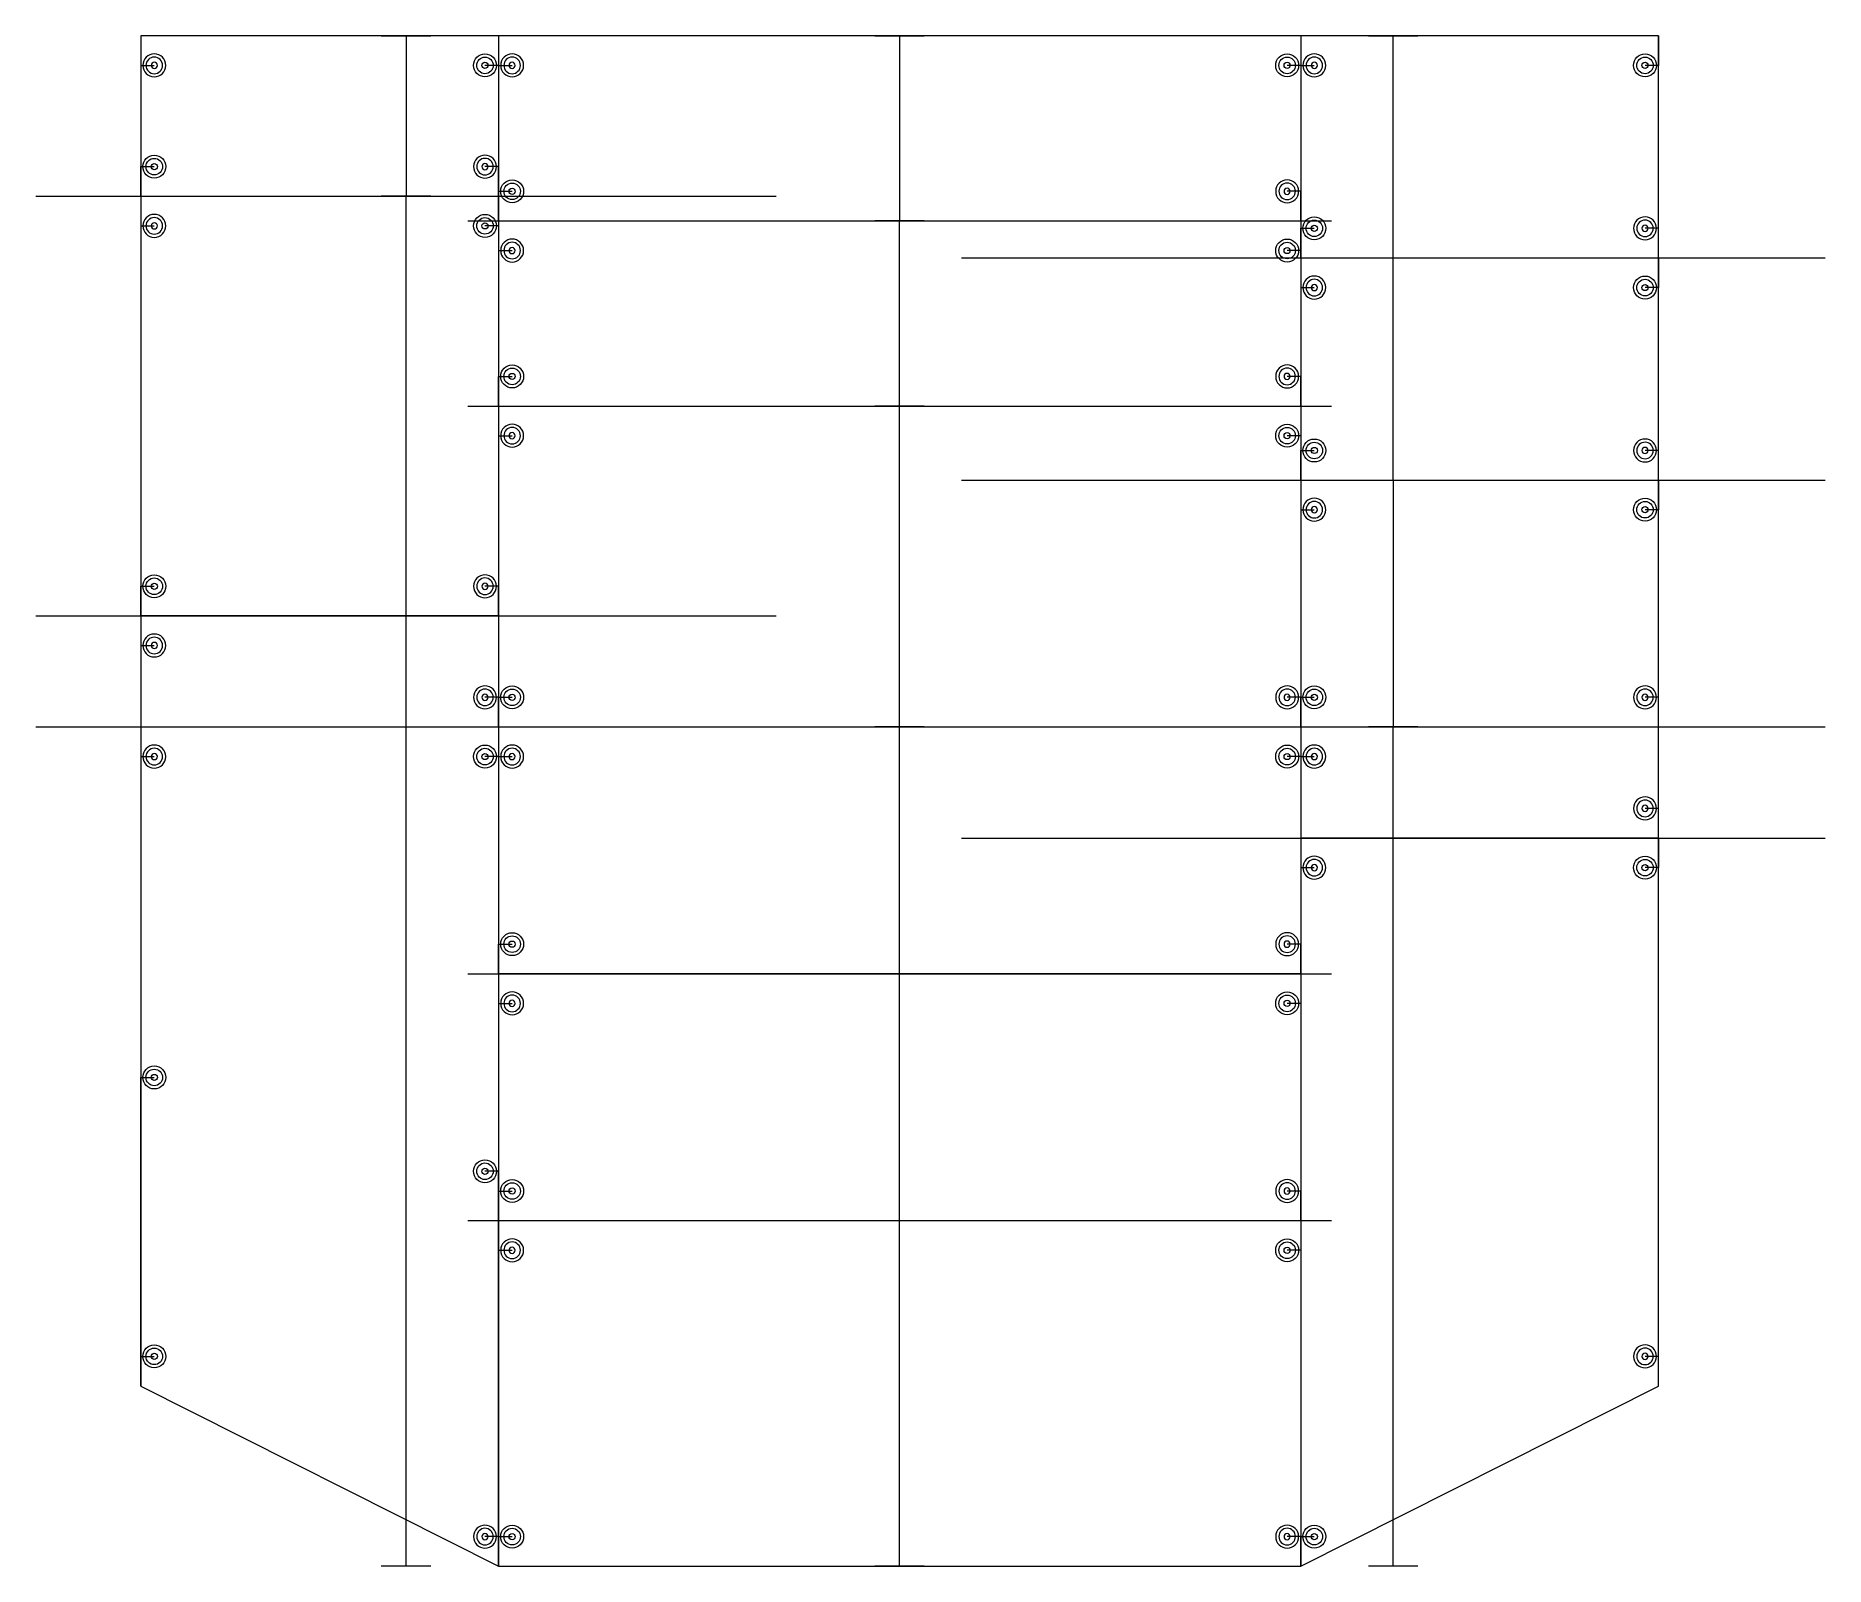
# Model space of a CAD drawing. Header units: millimetres. Extents: x -350 to 375, y -310 to 310.
import ezdxf

# ---------------------------------------------------------------- set-up
doc = ezdxf.new("R2010")
doc.units = ezdxf.units.MM
doc.layers.get('0').update_dxf_attribs({"lineweight": 0})
doc.layers.add('measurement', color=6, linetype='Continuous', lineweight=0)
doc.layers.add('sketch', color=1, linetype='Continuous', lineweight=0)

# ---------------------------------------------------------------- blocks, each defined once
blk = doc.blocks.new('hole')
blk.add_circle((5.5, 12), 1.25)
at = {"layer": 'sketch'}
for p, q in [((0, 12), (5.5, 12)), ((0, 0), (0, 12))]:
    blk.add_line(p, q, dxfattribs=at)
for radius in [4.65, 3.35]:
    blk.add_circle((5.5, 12), radius, dxfattribs=at)

msp = doc.modelspace()

# ---------------------------------------------------------------- linework, layer by layer
for p, q in [((-307.5, 310), (-307.5, -237)), ((307.5, 310), (-307.5, 310)), ((-162.5, 310), (-162.5, -310)), ((162.5, 310), (162.5, -310)), ((307.5, -237), (307.5, 310)), ((-307.5, 245), (-162.5, 245)), ((-162.5, 235), (162.5, 235)), ((162.5, 220), (307.5, 220)), ((-162.5, 160), (162.5, 160)), ((162.5, 130), (307.5, 130)), ((-162.5, 75), (-307.5, 75)), ((-307.5, 30), (-162.5, 30)), ((-162.5, 30), (162.5, 30)), ((162.5, 30), (307.5, 30)), ((307.5, -15), (162.5, -15)), ((162.5, -70), (-162.5, -70)), ((-162.5, -310), (-162.5, -150)), ((-162.5, -170), (162.5, -170)), ((-307.5, -237), (-162.5, -310)), ((162.5, -310), (307.5, -237)), ((-162.5, -310), (162.5, -310))]:
    msp.add_line(p, q)
for centre in [(-302, -112), (-168, -150)]:
    msp.add_circle(centre, 1.25)
at = {"layer": 'measurement'}
for p, q in [((-210, 310), (-190, 310)), ((-200, 310), (-200, 245)), ((-10, 310), (10, 310)), ((0, 310), (0, 235)), ((190, 310), (210, 310)), ((200, 220), (200, 310)), ((-190, 245), (-210, 245)), ((-200, 75), (-200, 245)), ((10, 235), (-10, 235)), ((0, 160), (0, 235)), ((190, 220), (210, 220)), ((200, 130), (200, 220)), ((10, 160), (-10, 160)), ((0, 30), (0, 160)), ((190, 130), (210, 130)), ((200, 130), (200, 30)), ((-190, 75), (-210, 75)), ((-200, 30), (-200, 75)), ((-210, 30), (-190, 30)), ((-200, -310), (-200, 30)), ((10, 30), (-10, 30)), ((0, -70), (0, 30)), ((210, 30), (190, 30)), ((200, -15), (200, 30)), ((210, -15), (190, -15)), ((200, -310), (200, -15)), ((-10, -70), (10, -70)), ((0, -170), (0, -70)), ((-307.5, -237), (-307.5, -112)), ((-307.5, -237), (-307.5, -112)), ((-162.5, -310), (-162.5, -150)), ((-10, -170), (10, -170)), ((0, -310), (0, -170)), ((-190, -310), (-210, -310)), ((10, -310), (-10, -310)), ((210, -310), (190, -310))]:
    msp.add_line(p, q, dxfattribs=at)
at = {"layer": 'sketch'}
for p, q in [((-350, 245), (-50, 245)), ((-175, 235), (175, 235)), ((25, 220), (375, 220)), ((-175, 160), (175, 160)), ((25, 130), (375, 130)), ((-350, 75), (-50, 75)), ((-350, 30), (-50, 30)), ((-175, 30), (175, 30)), ((25, 30), (375, 30)), ((25, -15), (375, -15)), ((-175, -70), (175, -70)), ((-307.5, -112), (-302, -112)), ((-162.5, -150), (-168, -150)), ((-175, -170), (175, -170))]:
    msp.add_line(p, q, dxfattribs=at)
for centre, radius in [((-302, -112), 4.65), ((-302, -112), 3.35), ((-168, -150), 4.65), ((-168, -150), 3.35)]:
    msp.add_circle(centre, radius, dxfattribs=at)

# ---------------------------------------------------------------- block references
at = {"yscale": -1}
for p in [(-307.5, 310), (-162.5, 310), (162.5, 310), (-307.5, 245), (-162.5, 235), (162.5, 220), (-162.5, 160), (162.5, 130), (-307.5, 75), (-307.5, 30), (-162.5, 30), (162.5, 30), (162.5, -15), (-162.5, -70), (-162.5, -170)]:
    msp.add_blockref('hole', p, dxfattribs=at)
at = {"rotation": 180}
for p in [(-162.5, 310), (162.5, 310), (307.5, 310), (-162.5, 245), (307.5, 220), (162.5, 160), (307.5, 130), (-162.5, 30), (162.5, 30), (307.5, -15), (162.5, -70), (162.5, -170)]:
    msp.add_blockref('hole', p, dxfattribs=at)
for p in [(-307.5, 245), (-162.5, 235), (162.5, 220), (-162.5, 160), (162.5, 130), (-307.5, 75), (-162.5, 30), (162.5, 30), (-162.5, -70), (-162.5, -170), (-307.5, -237), (162.5, -310)]:
    msp.add_blockref('hole', p)
at = {"yscale": -1, "rotation": 180}
for p in [(-162.5, 245), (162.5, 235), (307.5, 220), (162.5, 160), (307.5, 130), (-162.5, 75), (-162.5, 30), (162.5, 30), (307.5, 30), (162.5, -70), (162.5, -170), (307.5, -237), (-162.5, -310), (162.5, -310)]:
    msp.add_blockref('hole', p, dxfattribs=at)
at = {"layer": 'sketch', "rotation": 180}
msp.add_blockref('hole', (162.5, 235), dxfattribs=at)
at = {"layer": 'sketch', "yscale": -1, "rotation": 180}
msp.add_blockref('hole', (307.5, -15), dxfattribs=at)
at = {"layer": 'sketch'}
msp.add_blockref('hole', (-162.5, -310), dxfattribs=at)

doc.saveas('drawing.dxf')
